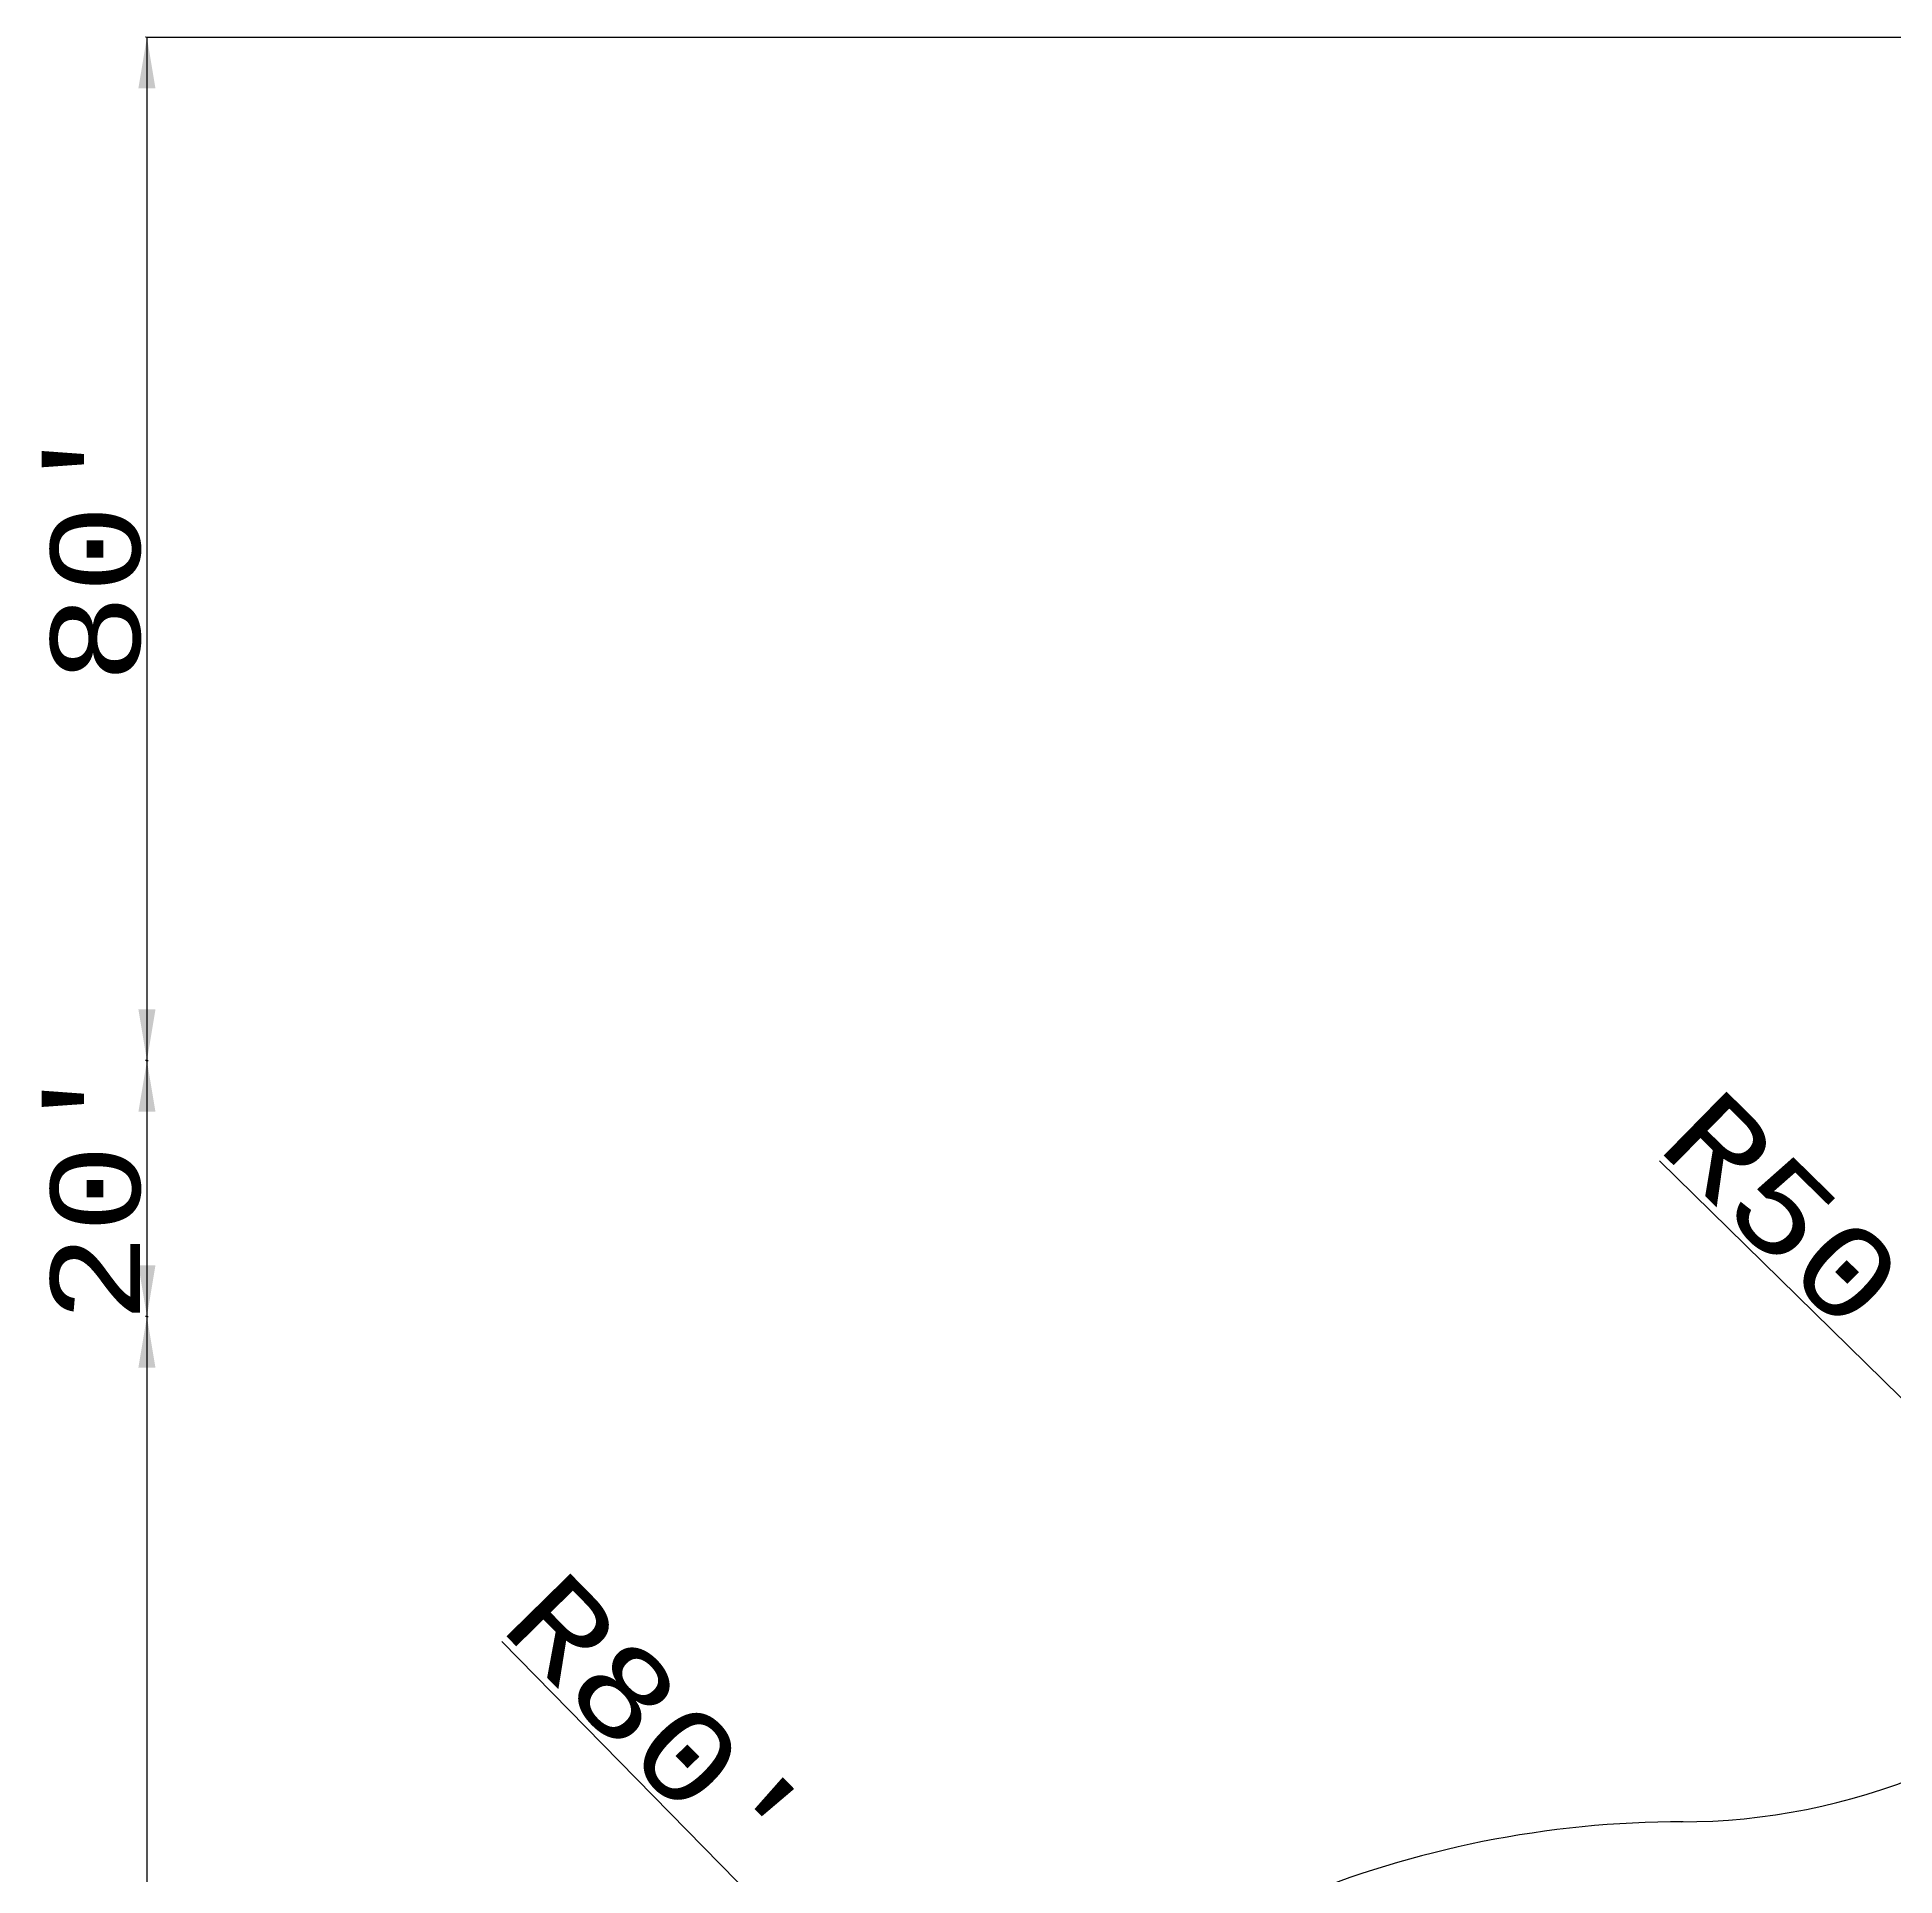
# Model space of a CAD drawing. Header units: millimetres. Extents: x 2647 to 7908, y -1264 to 3170.
# Drawn here: x 2647 to 4390, y 787 to 2511 of the extents above; entities that cross this region are included whole.
import ezdxf

# ---------------------------------------------------------------- set-up
doc = ezdxf.new("R2010")
doc.units = ezdxf.units.MM
doc.styles.get("Standard").update_dxf_attribs({"font": 'Courier New.ttf', "height": 84})
doc.dimstyles.new('Annotative', dxfattribs={"dimscale": 0, "dimtxt": 6, "dimasz": 48, "dimexe": 1.25, "dimexo": 0.625, "dimtad": 1, "dimdec": 1, "dimlunit": 4, "dimtxsty": 'Standard', "dimcen": 0.09, "dimadec": 0, "dimazin": 0, "dimtfac": 1, "dimtdec": 1, "dimtmove": 0, "dimatfit": 3, "dimfxl": 1, "dimarcsym": 1})

# ---------------------------------------------------------------- blocks, each defined once
blk = doc.blocks.new('*D6')
at = {"color": 0, "lineweight": -2, "transparency": 16777216}
for p, q in [((2749.5, 2511.3), (2748.8, 2511.3)), ((2750.1, 2463.3), (2750.1, 1599.3)), ((2749.5, 1551.3), (2748.8, 1551.3))]:
    blk.add_line(p, q, dxfattribs=at)
at = {"color": 0, "transparency": 16777216}
for points in [[(2742.1, 2463.3), (2758.1, 2463.3), (2750.1, 2511.3)], [(2742.1, 1599.3), (2758.1, 1599.3), (2750.1, 1551.3)]]:
    blk.add_solid(points, dxfattribs=at)
at = {"layer": 'Defpoints', "color": 0, "transparency": 16777216}
for p in [(2750.1, 2511.3), (2750.1, 1551.3), (2750.1, 1551.3)]:
    blk.add_point(p, dxfattribs=at)
at = {"color": 0, "transparency": 16777216, "insert": (2702.3, 2031.3), "char_height": 84, "attachment_point": 5, "rotation": 90}
blk.add_mtext("80'", dxfattribs=at)
blk = doc.blocks.new('*D11')
at = {"color": 0, "lineweight": -2, "transparency": 16777216}
for p, q in [((2749.5, 1551.3), (2751.3, 1551.3)), ((2750.1, 1503.3), (2750.1, 1359.3)), ((2750, 1311.3), (2751.3, 1311.3))]:
    blk.add_line(p, q, dxfattribs=at)
at = {"color": 0, "transparency": 16777216}
for points in [[(2742.1, 1503.3), (2758.1, 1503.3), (2750.1, 1551.3)], [(2742.1, 1359.3), (2758.1, 1359.3), (2750.1, 1311.3)]]:
    blk.add_solid(points, dxfattribs=at)
at = {"layer": 'Defpoints', "color": 0, "transparency": 16777216}
for p in [(2748.8, 1551.3), (2749.4, 1311.3), (2750.1, 1311.3)]:
    blk.add_point(p, dxfattribs=at)
at = {"color": 0, "transparency": 16777216, "insert": (2702.3, 1431.3), "char_height": 84, "attachment_point": 5, "rotation": 90}
blk.add_mtext("20'", dxfattribs=at)
blk = doc.blocks.new('*D12')
at = {"color": 0, "lineweight": -2, "transparency": 16777216}
for p, q in [((2750.7, 1311.3), (2748.8, 1311.3)), ((2750.1, 1263.3), (2750.1, -200.7)), ((2750.7, -248.7), (2748.8, -248.7))]:
    blk.add_line(p, q, dxfattribs=at)
at = {"color": 0, "transparency": 16777216}
for points in [[(2742.1, 1263.3), (2758.1, 1263.3), (2750.1, 1311.3)], [(2742.1, -200.7), (2758.1, -200.7), (2750.1, -248.7)]]:
    blk.add_solid(points, dxfattribs=at)
at = {"layer": 'Defpoints', "color": 0, "transparency": 16777216}
for p in [(2751.3, 1311.3), (2750.1, -248.7), (2751.3, -248.7)]:
    blk.add_point(p, dxfattribs=at)
at = {"color": 0, "transparency": 16777216, "insert": (2702.3, 531.3), "char_height": 84, "attachment_point": 5, "rotation": 90}
blk.add_mtext("130'", dxfattribs=at)
blk = doc.blocks.new('*D16')
at = {"color": 0, "lineweight": -2, "transparency": 16777216}
for p, q in [((3083.1, 1006.3), (3485, 596.7)), ((4191.1, -122.7), (3518.7, 562.4))]:
    blk.add_line(p, q, dxfattribs=at)
at = {"color": 0, "transparency": 16777216}
blk.add_solid([(3490.8, 602.3), (3479.3, 591.1), (3518.7, 562.4)], dxfattribs=at)
at = {"layer": 'Defpoints', "color": 0, "transparency": 16777216}
for p in [(3518.7, 562.4), (4191.1, -122.7)]:
    blk.add_point(p, dxfattribs=at)
at = {"color": 0, "transparency": 16777216, "insert": (3227, 928), "char_height": 84, "attachment_point": 5, "rotation": 314.4619}
blk.add_mtext("R80'", dxfattribs=at)
blk = doc.blocks.new('*D17')
at = {"color": 0, "lineweight": -2, "transparency": 16777216}
blk.add_line((4168.8, 1457.2), (4583.3, 1050.9), dxfattribs=at)
at = {"color": 0, "transparency": 16777216}
blk.add_solid([(4588.9, 1056.6), (4577.7, 1045.2), (4617.6, 1017.3)], dxfattribs=at)
at = {"layer": 'Defpoints', "color": 0, "transparency": 16777216}
for p in [(4189.1, 1437.3), (4617.6, 1017.3)]:
    blk.add_point(p, dxfattribs=at)
at = {"color": 0, "transparency": 16777216, "insert": (4314.1, 1381.7), "char_height": 84, "attachment_point": 5, "rotation": 315.5758}
blk.add_mtext("R50'", dxfattribs=at)

msp = doc.modelspace()

# ---------------------------------------------------------------- linework, layer by layer
for p, q in [((2750.08, 2511.27), (2750.08, -488.73)), ((2750.08, 2511.27), (5270.08, 2511.27)), ((4191.08, 837.27), (4189.08, 837.27))]:
    msp.add_line(p, q)
for points in [[(4189.08, 837.27, 0.4142136), (4789.08, 1437.27), (4789.08, 1557.27)], [(4191.08, 837.27), (4191.08, 837.27, 0.4142136), (3231.08, -122.73), (3231.08, -242.73)]]:
    msp.add_lwpolyline(points, format="xyb")

# ---------------------------------------------------------------- dimensions: what is measured, and where the dimension line sits
for base, p1, p2, picture, middle in [((2750.08, 1551.27), (2750.08, 2511.27), (2750.08, 1551.27), '*D6', (2702.25, 2031.27)), ((2750.08, 1311.27), (2748.83, 1551.27), (2749.39, 1311.27), '*D11', (2702.25, 1431.27)), ((2750.08, -248.73), (2751.33, 1311.27), (2751.33, -248.73), '*D12', (2702.25, 531.27))]:
    dim = msp.add_linear_dim(base=base, p1=p1, p2=p2, angle=90, dimstyle='Annotative')
    dim.commit()
    dim.dimension.update_dxf_attribs({"geometry": picture, "text_midpoint": middle})
for center, mpoint, picture, middle in [((4189.08, 1437.27), (4617.59, 1017.3), '*D17', (4280.62, 1347.56)), ((4191.08, -122.73), (3518.66, 562.44), '*D16', (3192.82, 894.47))]:
    dim = msp.add_radius_dim(center=center, mpoint=mpoint, dimstyle='Annotative')
    dim.commit()
    dim.dimension.update_dxf_attribs({"geometry": picture, "text_midpoint": middle, "dimtype": 164})

doc.saveas('drawing.dxf')
